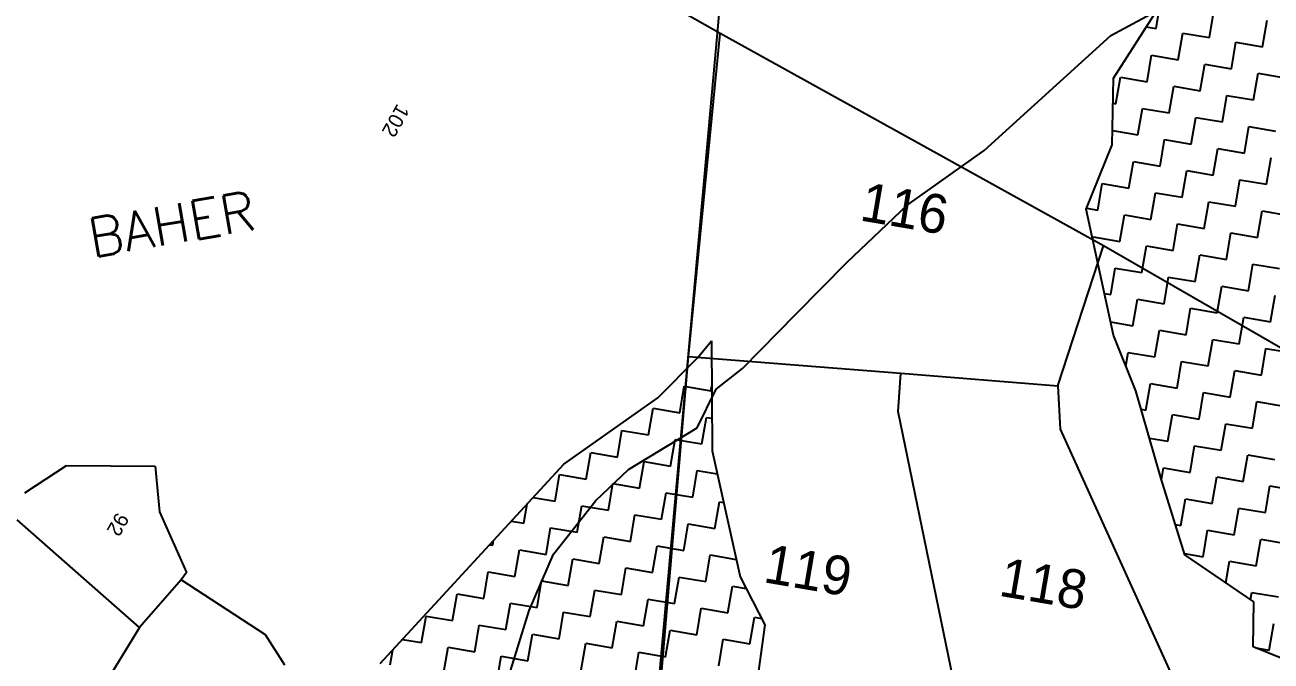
# Model space of a CAD drawing. Header units: metres. Extents: x 286044 to 288268, y 2013628 to 2015838.
# Drawn here: x 287380.2 to 287672.9, y 2014991.8 to 2015141.3 of the extents above; entities that cross this region are included whole.
import ezdxf
from ezdxf.enums import TextEntityAlignment as Align

# ---------------------------------------------------------------- set-up
doc = ezdxf.new("R2010")
doc.units = ezdxf.units.M
for name, color, linetype in [('LINE_WATER', 4, 'Continuous'), ('POLY_HATCH', 12, 'Continuous'), ('POLY_PARCEL', 6, 'Continuous'), ('TEXT_MAPIN', 7, 'Continuous'), ('TEXT_PARCEL', 7, 'Continuous')]:
    doc.layers.add(name, color=color, linetype=linetype)
doc.styles.get("Standard").update_dxf_attribs({"font": 'simplex.shx'})
doc.styles.add('TEXT_MAP', font='')
doc.styles.get('TEXT_MAP').set_extended_font_data('Kruti Dev 050')

msp = doc.modelspace()

# ---------------------------------------------------------------- linework, layer by layer
at = {"layer": 'LINE_WATER'}
for p, q in [((287635.26, 2015138.81), (287647.64, 2015145.52)), ((287605.5, 2015111.79), (287635.26, 2015138.81)), ((287587.41, 2015098.91), (287605.5, 2015111.79)), ((287573.35, 2015085.52), (287587.41, 2015098.91)), ((287561.39, 2015073.39), (287573.35, 2015085.52)), ((287548.77, 2015060.56), (287561.39, 2015073.39)), ((287542.59, 2015055.73), (287548.77, 2015060.56)), ((287538.09, 2015046.61), (287542.59, 2015055.73)), ((287521.97, 2015036.78), (287538.09, 2015046.61)), ((287514.31, 2015029.53), (287521.97, 2015036.78)), ((287504.38, 2015016.89), (287514.31, 2015029.53)), ((287498.66, 2015003.7), (287504.38, 2015016.89)), ((287493.92, 2014988.46), (287498.66, 2015003.7))]:
    msp.add_line(p, q, dxfattribs=at)
at = {"layer": 'POLY_HATCH', "linetype": 'Continuous'}
for p, q in [((287645.93, 2015140.46), (287646.9, 2015146.2)), ((287658.43, 2015138.32), (287659.5, 2015144.58)), ((287670.94, 2015136.19), (287672.01, 2015142.45)), ((287643.61, 2015140.85), (287645.93, 2015140.46)), ((287651.11, 2015133.14), (287652.18, 2015139.39)), ((287652.18, 2015139.39), (287658.43, 2015138.32)), ((287663.62, 2015131), (287664.69, 2015137.26)), ((287664.69, 2015137.26), (287670.94, 2015136.19)), ((287643.79, 2015127.95), (287644.86, 2015134.2)), ((287644.86, 2015134.2), (287651.11, 2015133.14)), ((287656.3, 2015125.82), (287657.37, 2015132.07)), ((287657.37, 2015132.07), (287663.62, 2015131)), ((287636.48, 2015122.76), (287637.54, 2015129.01)), ((287637.54, 2015129.01), (287643.79, 2015127.95)), ((287668.81, 2015123.69), (287669.87, 2015129.94)), ((287669.87, 2015129.94), (287676.13, 2015128.87)), ((287648.98, 2015120.63), (287650.05, 2015126.88)), ((287650.05, 2015126.88), (287656.3, 2015125.82)), ((287661.49, 2015118.5), (287662.56, 2015124.75)), ((287662.56, 2015124.75), (287668.81, 2015123.69)), ((287635.78, 2015122.88), (287636.48, 2015122.76)), ((287641.66, 2015115.44), (287642.73, 2015121.69)), ((287642.73, 2015121.69), (287648.98, 2015120.63)), ((287654.17, 2015113.31), (287655.24, 2015119.56)), ((287655.24, 2015119.56), (287661.49, 2015118.5)), ((287635.65, 2015116.46), (287641.66, 2015115.44)), ((287666.68, 2015111.18), (287667.74, 2015117.43)), ((287667.74, 2015117.43), (287674, 2015116.37)), ((287646.85, 2015108.12), (287647.92, 2015114.37)), ((287647.92, 2015114.37), (287654.17, 2015113.31)), ((287659.36, 2015105.99), (287660.42, 2015112.24)), ((287660.42, 2015112.24), (287666.68, 2015111.18)), ((287671.87, 2015103.86), (287672.93, 2015110.11)), ((287639.53, 2015102.93), (287640.6, 2015109.19)), ((287640.6, 2015109.19), (287646.85, 2015108.12)), ((287652.04, 2015100.8), (287653.11, 2015107.06)), ((287653.11, 2015107.06), (287659.36, 2015105.99)), ((287632.21, 2015097.74), (287633.28, 2015104)), ((287633.28, 2015104), (287639.53, 2015102.93)), ((287664.55, 2015098.67), (287665.61, 2015104.92)), ((287665.61, 2015104.92), (287671.87, 2015103.86)), ((287644.72, 2015095.61), (287645.79, 2015101.87)), ((287645.79, 2015101.87), (287652.04, 2015100.8)), ((287629.55, 2015098.2), (287632.21, 2015097.74)), ((287657.23, 2015093.48), (287658.29, 2015099.74)), ((287658.29, 2015099.74), (287664.55, 2015098.67)), ((287637.4, 2015090.43), (287638.47, 2015096.68)), ((287638.47, 2015096.68), (287644.72, 2015095.61)), ((287669.74, 2015091.35), (287670.8, 2015097.6)), ((287670.8, 2015097.6), (287677.05, 2015096.54)), ((287649.91, 2015088.29), (287650.97, 2015094.55)), ((287650.97, 2015094.55), (287657.23, 2015093.48)), ((287662.42, 2015086.16), (287663.48, 2015092.42)), ((287663.48, 2015092.42), (287669.74, 2015091.35)), ((287631.04, 2015090.83), (287631.15, 2015091.49)), ((287631.15, 2015091.49), (287637.4, 2015090.43)), ((287642.59, 2015083.11), (287643.65, 2015089.36)), ((287643.65, 2015089.36), (287649.91, 2015088.29)), ((287655.1, 2015080.97), (287656.16, 2015087.23)), ((287656.16, 2015087.23), (287662.42, 2015086.16)), ((287635.27, 2015077.92), (287636.34, 2015084.17)), ((287636.34, 2015084.17), (287642.59, 2015083.11)), ((287667.6, 2015078.84), (287668.67, 2015085.1)), ((287668.67, 2015085.1), (287674.92, 2015084.03)), ((287647.78, 2015075.79), (287648.84, 2015082.04)), ((287648.84, 2015082.04), (287655.1, 2015080.97)), ((287633.78, 2015078.17), (287635.27, 2015077.92)), ((287660.28, 2015073.66), (287661.35, 2015079.91)), ((287661.35, 2015079.91), (287667.6, 2015078.84)), ((287672.79, 2015071.52), (287673.86, 2015077.78)), ((287640.46, 2015070.6), (287641.52, 2015076.85)), ((287641.52, 2015076.85), (287647.78, 2015075.79)), ((287652.97, 2015068.47), (287654.03, 2015074.72)), ((287654.03, 2015074.72), (287660.28, 2015073.66)), ((287665.47, 2015066.34), (287666.54, 2015072.59)), ((287666.54, 2015072.59), (287672.79, 2015071.52)), ((287635.24, 2015071.49), (287640.46, 2015070.6)), ((287645.65, 2015063.28), (287646.71, 2015069.53)), ((287646.71, 2015069.53), (287652.97, 2015068.47)), ((287658.15, 2015061.15), (287659.22, 2015067.4)), ((287659.22, 2015067.4), (287665.47, 2015066.34)), ((287638.84, 2015061.08), (287639.39, 2015064.34)), ((287639.39, 2015064.34), (287645.65, 2015063.28)), ((287670.66, 2015059.02), (287671.73, 2015065.27)), ((287671.73, 2015065.27), (287677.98, 2015064.21)), ((287650.83, 2015055.96), (287651.9, 2015062.21)), ((287651.9, 2015062.21), (287658.15, 2015061.15)), ((287663.34, 2015053.83), (287664.41, 2015060.08)), ((287664.41, 2015060.08), (287670.66, 2015059.02)), ((287643.52, 2015050.77), (287644.58, 2015057.03)), ((287644.58, 2015057.03), (287650.83, 2015055.96)), ((287534.01, 2015050.12), (287535.07, 2015056.38)), ((287535.07, 2015056.38), (287541.32, 2015055.31)), ((287541.32, 2015055.31), (287541.52, 2015056.47)), ((287656.02, 2015048.64), (287657.09, 2015054.89)), ((287657.09, 2015054.89), (287663.34, 2015053.83)), ((287526.69, 2015044.94), (287527.75, 2015051.19)), ((287527.75, 2015051.19), (287534.01, 2015050.12)), ((287668.53, 2015046.51), (287669.6, 2015052.76)), ((287669.6, 2015052.76), (287675.85, 2015051.7)), ((287539.19, 2015042.81), (287540.26, 2015049.06)), ((287540.26, 2015049.06), (287541.56, 2015048.84)), ((287642.4, 2015050.96), (287643.52, 2015050.77)), ((287648.7, 2015043.45), (287649.77, 2015049.71)), ((287649.77, 2015049.71), (287656.02, 2015048.64)), ((287519.37, 2015039.75), (287520.43, 2015046)), ((287520.43, 2015046), (287526.69, 2015044.94)), ((287661.21, 2015041.32), (287662.28, 2015047.58)), ((287662.28, 2015047.58), (287668.53, 2015046.51)), ((287531.87, 2015037.62), (287532.94, 2015043.87)), ((287532.94, 2015043.87), (287539.19, 2015042.81)), ((287644.34, 2015044.2), (287648.7, 2015043.45)), ((287653.89, 2015036.13), (287654.96, 2015042.39)), ((287654.96, 2015042.39), (287661.21, 2015041.32)), ((287512.05, 2015034.56), (287513.11, 2015040.81)), ((287513.11, 2015040.81), (287519.37, 2015039.75)), ((287666.4, 2015034), (287667.46, 2015040.26)), ((287667.46, 2015040.26), (287673.72, 2015039.19)), ((287524.55, 2015032.43), (287525.62, 2015038.68)), ((287525.62, 2015038.68), (287531.87, 2015037.62)), ((287537.06, 2015030.3), (287538.13, 2015036.55)), ((287538.13, 2015036.55), (287542.8, 2015035.76)), ((287647.16, 2015034.37), (287647.64, 2015037.2)), ((287647.64, 2015037.2), (287653.89, 2015036.13)), ((287504.73, 2015029.37), (287505.79, 2015035.63)), ((287505.79, 2015035.63), (287512.05, 2015034.56)), ((287659.08, 2015028.81), (287660.15, 2015035.07)), ((287660.15, 2015035.07), (287666.4, 2015034)), ((287517.24, 2015027.24), (287518.3, 2015033.49)), ((287518.3, 2015033.49), (287524.55, 2015032.43)), ((287529.74, 2015025.11), (287530.81, 2015031.36)), ((287530.81, 2015031.36), (287537.06, 2015030.3)), ((287671.59, 2015026.68), (287672.65, 2015032.94)), ((287672.65, 2015032.94), (287678.91, 2015031.87)), ((287497.41, 2015024.18), (287498.18, 2015028.71)), ((287499.6, 2015030.25), (287504.73, 2015029.37)), ((287509.92, 2015022.05), (287510.98, 2015028.31)), ((287510.98, 2015028.31), (287517.24, 2015027.24)), ((287542.25, 2015022.98), (287543.32, 2015029.23)), ((287543.32, 2015029.23), (287544.3, 2015029.07)), ((287651.76, 2015023.63), (287652.83, 2015029.88)), ((287652.83, 2015029.88), (287659.08, 2015028.81)), ((287664.27, 2015021.49), (287665.33, 2015027.75)), ((287665.33, 2015027.75), (287671.59, 2015026.68)), ((287522.42, 2015019.92), (287523.49, 2015026.18)), ((287523.49, 2015026.18), (287529.74, 2015025.11)), ((287494.47, 2015024.68), (287497.41, 2015024.18)), ((287502.6, 2015016.86), (287503.66, 2015023.12)), ((287503.66, 2015023.12), (287509.92, 2015022.05)), ((287534.93, 2015017.79), (287536, 2015024.04)), ((287536, 2015024.04), (287542.25, 2015022.98)), ((287650.46, 2015023.85), (287651.76, 2015023.63)), ((287656.95, 2015016.31), (287658.01, 2015022.56)), ((287658.01, 2015022.56), (287664.27, 2015021.49)), ((287489.35, 2015019.12), (287490.09, 2015019)), ((287490.09, 2015019), (287490.28, 2015020.13)), ((287515.1, 2015014.73), (287516.17, 2015020.99)), ((287516.17, 2015020.99), (287522.42, 2015019.92)), ((287669.46, 2015014.18), (287670.52, 2015020.43)), ((287670.52, 2015020.43), (287676.78, 2015019.36)), ((287495.28, 2015011.68), (287496.34, 2015017.93)), ((287496.34, 2015017.93), (287502.6, 2015016.86)), ((287527.61, 2015012.6), (287528.68, 2015018.86)), ((287528.68, 2015018.86), (287534.93, 2015017.79)), ((287540.12, 2015010.47), (287541.18, 2015016.72)), ((287541.18, 2015016.72), (287547.29, 2015015.69)), ((287652.6, 2015017.05), (287656.95, 2015016.31)), ((287507.79, 2015009.55), (287508.85, 2015015.8)), ((287508.85, 2015015.8), (287515.1, 2015014.73)), ((287520.29, 2015007.41), (287521.36, 2015013.67)), ((287521.36, 2015013.67), (287527.61, 2015012.6)), ((287662.34, 2015010.19), (287663.2, 2015015.24)), ((287663.2, 2015015.24), (287669.46, 2015014.18)), ((287487.96, 2015006.49), (287489.02, 2015012.74)), ((287489.02, 2015012.74), (287495.28, 2015011.68)), ((287500.47, 2015004.36), (287501.53, 2015010.61)), ((287501.53, 2015010.61), (287507.79, 2015009.55)), ((287532.8, 2015005.28), (287533.87, 2015011.54)), ((287533.87, 2015011.54), (287540.12, 2015010.47)), ((287480.64, 2015001.3), (287481.7, 2015007.55)), ((287481.7, 2015007.55), (287487.96, 2015006.49)), ((287512.97, 2015002.23), (287514.04, 2015008.48)), ((287514.04, 2015008.48), (287520.29, 2015007.41)), ((287545.31, 2015003.15), (287546.37, 2015009.41)), ((287546.37, 2015009.41), (287549.62, 2015008.85)), ((287668.11, 2015006.27), (287668.39, 2015007.92)), ((287668.39, 2015007.92), (287674.64, 2015006.86)), ((287493.15, 2014999.17), (287494.21, 2015005.42)), ((287494.21, 2015005.42), (287500.47, 2015004.36)), ((287525.48, 2015000.09), (287526.55, 2015006.35)), ((287526.55, 2015006.35), (287532.8, 2015005.28)), ((287473.32, 2014996.11), (287474.39, 2015002.37)), ((287474.39, 2015002.37), (287480.64, 2015001.3)), ((287505.65, 2014997.04), (287506.72, 2015003.29)), ((287506.72, 2015003.29), (287512.97, 2015002.23)), ((287537.99, 2014997.96), (287539.05, 2015004.22)), ((287539.05, 2015004.22), (287545.31, 2015003.15)), ((287550.5, 2014995.83), (287551.56, 2015002.09)), ((287551.56, 2015002.09), (287553.25, 2015001.8)), ((287485.83, 2014993.98), (287486.89, 2015000.23)), ((287486.89, 2015000.23), (287493.15, 2014999.17)), ((287518.16, 2014994.91), (287519.23, 2015001.16)), ((287519.23, 2015001.16), (287525.48, 2015000.09)), ((287530.67, 2014992.78), (287531.73, 2014999.03)), ((287531.73, 2014999.03), (287537.99, 2014997.96)), ((287672.51, 2014994.35), (287673.58, 2015000.6)), ((287468.86, 2014996.87), (287473.32, 2014996.11)), ((287498.33, 2014991.85), (287499.4, 2014998.1)), ((287499.4, 2014998.1), (287505.65, 2014997.04)), ((287510.84, 2014989.72), (287511.91, 2014995.97)), ((287511.91, 2014995.97), (287518.16, 2014994.91)), ((287543.18, 2014990.64), (287544.24, 2014996.9)), ((287544.24, 2014996.9), (287550.5, 2014995.83)), ((287466, 2014990.92), (287466.6, 2014994.42)), ((287478.51, 2014988.79), (287479.57, 2014995.05)), ((287479.57, 2014995.05), (287485.83, 2014993.98)), ((287491.02, 2014986.66), (287492.08, 2014992.92)), ((287492.08, 2014992.92), (287498.33, 2014991.85)), ((287523.35, 2014987.59), (287524.42, 2014993.84)), ((287524.42, 2014993.84), (287530.67, 2014992.78)), ((287669.32, 2014994.89), (287672.51, 2014994.35))]:
    msp.add_line(p, q, dxfattribs=at)
at = {"layer": 'POLY_HATCH'}
for p, q in [((287635.9, 2015128.77), (287646.09, 2015144.73)), ((287635.59, 2015113.1), (287635.9, 2015128.77)), ((287629.47, 2015098.02), (287635.59, 2015113.1)), ((287635.91, 2015068.36), (287629.47, 2015098.02)), ((287538.21, 2015063.07), (287541.47, 2015067.04)), ((287541.47, 2015067.04), (287541.59, 2015041.17)), ((287641.16, 2015055.28), (287635.91, 2015068.36)), ((287528.85, 2015053.68), (287538.21, 2015063.07)), ((287647.08, 2015034.61), (287641.16, 2015055.28)), ((287506.79, 2015038.06), (287528.85, 2015053.68)), ((287541.59, 2015041.17), (287548.19, 2015011.62)), ((287463.62, 2014991.19), (287506.79, 2015038.06)), ((287652.69, 2015016.75), (287647.08, 2015034.61)), ((287668.91, 2015005.73), (287652.69, 2015016.75)), ((287548.19, 2015011.62), (287554.02, 2015000.29)), ((287668.69, 2014995.15), (287668.91, 2015005.73)), ((287554.02, 2015000.29), (287550.8, 2014977.58)), ((287688.55, 2014987.05), (287668.69, 2014995.15))]:
    msp.add_line(p, q, dxfattribs=at)
at = {"layer": 'POLY_PARCEL'}
for p, q in [((287543.48, 2015139.29), (287206.3, 2015331.24)), ((287526.51, 2014957.79), (287544.33, 2015155.42)), ((287536.08, 2015063.39), (287543.48, 2015139.29)), ((287633.54, 2015089.41), (287543.48, 2015139.29)), ((287622.87, 2015056.48), (287633.54, 2015089.41)), ((287695.81, 2015053.45), (287633.54, 2015089.41)), ((287527.22, 2014959.53), (287536.08, 2015063.39)), ((287536.08, 2015063.39), (287585.91, 2015059.42)), ((287585.35, 2015050.48), (287585.91, 2015059.42)), ((287585.91, 2015059.42), (287622.87, 2015056.48)), ((287622.87, 2015056.48), (287623.35, 2015046.32)), ((287604.79, 2014955.48), (287585.35, 2015050.48)), ((287623.35, 2015046.32), (287666.96, 2014950.24)), ((287380.16, 2015031.36), (287389.93, 2015037.75)), ((287389.93, 2015037.75), (287410.76, 2015037.57)), ((287410.76, 2015037.57), (287411.77, 2015026.83)), ((287407.05, 2014999.68), (287378.36, 2015024.99)), ((287411.77, 2015026.83), (287418.09, 2015012.6)), ((287416.88, 2015010.91), (287407.05, 2014999.68)), ((287418.09, 2015012.6), (287416.88, 2015010.91)), ((287436.69, 2014997.95), (287416.88, 2015010.91)), ((287407.05, 2014999.68), (287384.54, 2014962.73)), ((287441.25, 2014990.83), (287436.69, 2014997.95))]:
    msp.add_line(p, q, dxfattribs=at)

# ---------------------------------------------------------------- texts
at = {"layer": 'TEXT_MAPIN'}
msp.add_text('BAHER', height=9.135, rotation=9.7601, dxfattribs=at).set_placement((287415.47, 2015089.99), align=Align.CENTER)
at = {"layer": 'TEXT_PARCEL', "style": 'TEXT_MAP'}
for s, height, rotation, p in [('102', 3.465, 240.7215, (287465.78, 2015119.61)), ('116', 9.135, 350.3305, (287586.09, 2015093.69)), ('92', 3.465, 240.7215, (287400.51, 2015024.71)), ('119', 9.135, 350.3305, (287563.44, 2015008.65)), ('118', 9.135, 350.3305, (287618.76, 2015005.47))]:
    msp.add_text(s, height=height, rotation=rotation, dxfattribs=at).set_placement(p, align=Align.CENTER)

doc.saveas('drawing.dxf')
